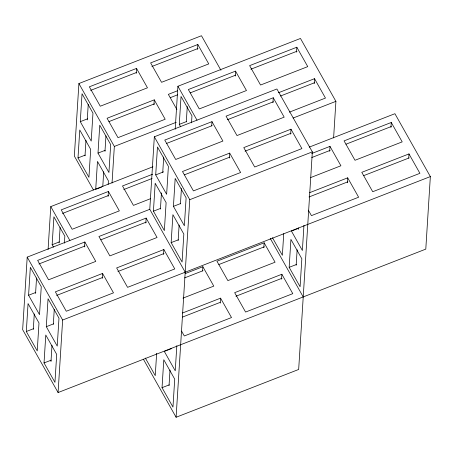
<?xml version="1.0" encoding="UTF-8"?>
<svg xmlns="http://www.w3.org/2000/svg" width="453" height="453" viewBox="0 0 453 453"><rect width="100%" height="100%" fill="white"/><g stroke="black" fill="none" stroke-linecap="round" stroke-linejoin="round"><path stroke-width="0.68" d="M143.442 359.308L176.098 417.264L298.669 369.455L312.338 151.874L276.902 88.986L154.331 136.795L149.779 209.32L27.208 257.128L22.65 329.659L58.086 392.547L425.792 249.122L430.35 176.591L394.914 113.703L309.246 147.117M26.308 331.511L28.063 303.584L38.992 322.983L37.237 350.911L26.308 331.511L33.556 328.685M28.584 295.248L30.34 267.321L41.268 286.721L39.513 314.648L28.584 295.248L35.832 292.423M33.307 329.41L34.281 313.923M35.566 293.499L36.54 278.012M48.08 249.552L50.776 206.602L152.916 166.761M44.026 362.955L45.781 335.027L56.71 354.427L54.955 382.355L44.026 362.955L51.274 360.129M46.302 326.692L48.058 298.765L58.986 318.165L57.231 346.092L46.302 326.692L53.55 323.867M53.522 247.145L52.152 244.722L53.907 216.794L64.841 236.189L64.4 243.17M50.979 361.562L51.999 345.367M53.329 324.24L54.258 309.456M59.133 242.972L60.107 227.48M58.086 392.547L62.644 320.022L27.208 257.128M220.928 70.26L201.472 35.736L78.901 83.545L74.349 156.07L93.454 189.983M78.001 157.927L79.756 130L90.685 149.394L88.935 177.327L78.001 157.927L85.249 155.102M80.283 121.664L82.038 93.737L92.967 113.131L91.212 141.059L80.283 121.664L87.531 118.833M85.005 155.826L85.979 140.334M87.259 119.915L88.233 104.422M84.53 246.925L84.841 241.998L37.644 260.407L48.573 279.807L95.77 261.392L84.841 241.998M95.719 189.371L97.474 161.444L108.403 180.843L108.188 184.331M98.001 153.108L99.756 125.181L110.685 144.575L108.93 172.508L98.001 153.108L105.249 150.283M102.769 186.568L103.697 171.778M104.977 151.359L105.951 135.866M102.248 278.369L102.559 273.442L55.362 291.851L66.291 311.251L113.488 292.842L102.559 273.442M108.103 196.398L108.414 191.466L61.212 209.875L72.146 229.275L119.343 210.866L108.414 191.466M112.038 183.046L114.337 146.432L78.901 83.545M136.228 73.341L136.54 68.409L89.343 86.817L100.272 106.217L147.468 87.808L136.54 68.409M145.815 223.023L146.126 218.091L98.93 236.5L109.858 255.9L157.055 237.491L146.126 218.091M153.946 104.785L154.258 99.853L107.061 118.267L117.99 137.661L165.186 119.252L154.258 99.853M153.431 211.177L155.186 183.25L166.115 202.65L164.36 230.577L153.431 211.177L160.679 208.352M155.713 174.915L157.463 146.987L168.397 166.381L166.642 194.314L155.713 174.915L163.618 171.829M160.436 209.076L161.455 192.882M162.735 172.463L163.709 156.97M156.653 353.289L155.249 375.628L145.345 358.051M163.533 254.467L163.844 249.535L116.648 267.944L127.576 287.344L174.773 268.935L163.844 249.535M175.203 129.218L177.904 86.263L300.469 38.454L335.905 101.347L333.606 137.961M162.038 387.677L163.788 359.75L174.722 379.144L172.967 407.071L162.038 387.677L169.286 384.846M171.149 242.621L172.904 214.694L183.833 234.093L182.078 262.021L171.149 242.621L178.397 239.796M173.431 206.358L175.181 178.431L186.115 197.831L184.36 225.758L173.431 206.358L180.679 203.533M180.645 126.806L179.28 124.382L181.036 96.455L191.964 115.855L191.528 122.837M169.037 385.577L170.011 370.084M178.154 240.52L179.128 225.028M180.453 203.907L181.427 188.414M186.308 121.931L187.276 106.438M176.823 345.673L175.243 370.809L164.314 351.415L171.562 348.584M197.514 49.434L197.825 44.507L150.628 62.916L161.557 82.316L208.754 63.901L197.825 44.507M176.098 417.264L189.767 199.682L154.331 136.795M202.587 270.939L202.853 266.715L185.152 273.618M211.704 125.883L211.97 121.659L164.773 140.073L175.702 159.467L222.899 141.059L211.97 121.659M220.26 303.091L220.571 298.159L182.553 312.989M229.377 158.035L229.688 153.103L182.491 171.517L193.42 190.911L240.617 172.502L229.688 153.103M235.226 76.059L235.537 71.132L188.34 89.541L199.269 108.941L246.466 90.532L235.537 71.132M263.827 247.74L264.139 242.808L216.942 261.222L227.87 280.617L275.067 262.208L264.139 242.808M272.944 102.684L273.255 97.757L226.053 116.166L236.987 135.566L284.184 117.157L273.255 97.757M283.737 233.652L282.372 255.294L272.468 237.712M281.545 279.184L281.857 274.258L234.66 292.666L245.588 312.06L292.785 293.652L281.857 274.258M290.662 134.128L290.973 129.201L243.771 147.61L254.705 167.01L301.902 148.601L290.973 129.201M296.511 52.157L296.823 47.225L249.626 65.634L260.554 85.034L307.751 66.625L296.823 47.225M289.161 267.338L290.917 239.411L301.845 258.81L300.09 286.738L289.161 267.338L296.409 264.512M296.166 265.237L297.14 249.75M298.419 229.326L298.51 227.921M303.952 225.339L302.372 250.475L291.438 231.075L298.691 228.25M314.229 83.601L314.541 78.669L278.487 92.735M329.671 151.308L329.982 146.381L311.624 153.539M347.389 182.752L347.7 177.825L309.676 192.655M390.956 127.406L391.262 122.474L344.065 140.883L354.999 160.283L402.196 141.874L391.262 122.474M408.719 158.142L408.98 153.918L361.783 172.327L372.717 191.727L419.914 173.318L408.98 153.918M90.6 90.396L136.732 72.401M151.885 66.489L198.018 48.494M177.519 90.781L168.346 94.36L176.885 109.513M108.98 121.58L154.45 103.845M170.266 97.678L177.514 94.847M190.26 92.859L235.73 75.124M250.888 69.213L297.015 51.217M114.337 146.432L176.285 122.27M179.28 124.382L186.528 121.557M280.464 96.03L314.733 82.661M166.693 143.386L212.163 125.651M227.315 119.739L273.442 101.749M289.416 112.134L325.469 98.069L314.541 78.669M96.381 189.116L101.653 187.055M293.074 118.052L335.905 101.347M152.655 174.212L122.497 185.973L133.431 205.373L150.475 198.72M62.474 213.448L108.601 195.458M123.76 189.547L152.095 178.493M184.411 174.83L229.881 157.095M245.033 151.183L291.16 133.193M52.152 244.722L59.405 241.891M189.767 199.682L312.338 151.874M38.907 263.98L85.034 245.99M100.849 239.818L146.319 222.083M311.721 157.565L330.169 150.368M345.984 144.201L391.454 126.466M310.758 177.536L340.911 165.775L329.982 146.381M56.625 295.424L102.752 277.434M117.91 271.523L164.037 253.527M309.008 196.981L347.887 181.812M363.702 175.645L409.172 157.91M62.644 320.022L430.35 176.591M184.592 277.904L203.046 270.707M218.861 264.535L264.331 246.8M182.972 298.131L213.782 286.115L202.853 266.715M182.542 317.06L220.107 302.406M235.922 296.239L282.049 278.244M347.7 177.825L358.629 197.219L311.432 215.634L308.357 210.175M270.22 238.357L303.221 296.93M177.904 86.263L197.01 120.175M220.571 298.159L231.5 317.559L184.303 335.967L181.574 331.12M149.779 209.32L185.215 272.213M50.776 206.602L69.887 240.509"/></g></svg>
